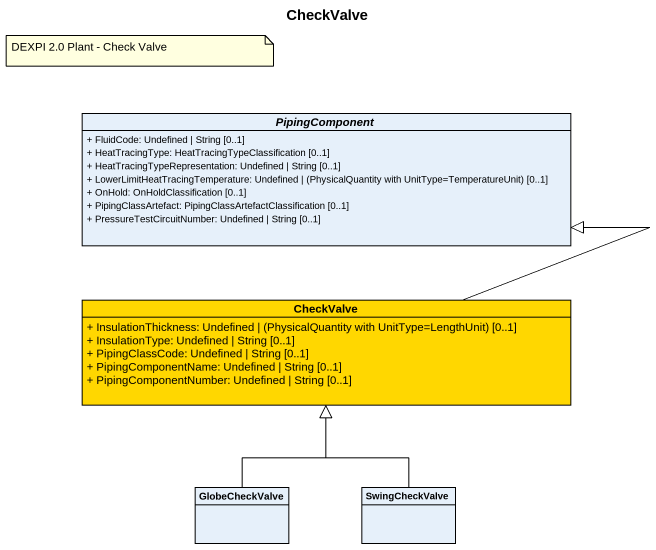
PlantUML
@startuml
title CheckValve
hide circle
hide empty members
skinparam classAttributeIconSize 0
abstract class PipingComponent {
  + FluidCode: Undefined | String [0..1]
  + HeatTracingType: HeatTracingTypeClassification [0..1]
  + HeatTracingTypeRepresentation: Undefined | String [0..1]
  {field} + LowerLimitHeatTracingTemperature: Undefined | (PhysicalQuantity with UnitType=TemperatureUnit) [0..1]
  + OnHold: OnHoldClassification [0..1]
  + PipingClassArtefact: PipingClassArtefactClassification [0..1]
  + PressureTestCircuitNumber: Undefined | String [0..1]
}
class CheckValve #FFD700 {
  {field} + InsulationThickness: Undefined | (PhysicalQuantity with UnitType=LengthUnit) [0..1]
  + InsulationType: Undefined | String [0..1]
  + PipingClassCode: Undefined | String [0..1]
  + PipingComponentName: Undefined | String [0..1]
  + PipingComponentNumber: Undefined | String [0..1]
}
class GlobeCheckValve
class SwingCheckValve
CheckValve -up-|> PipingComponent
GlobeCheckValve -up-|> CheckValve
SwingCheckValve -up-|> CheckValve
note as N1
  DEXPI 2.0 Plant - Check Valve
end note
@enduml
